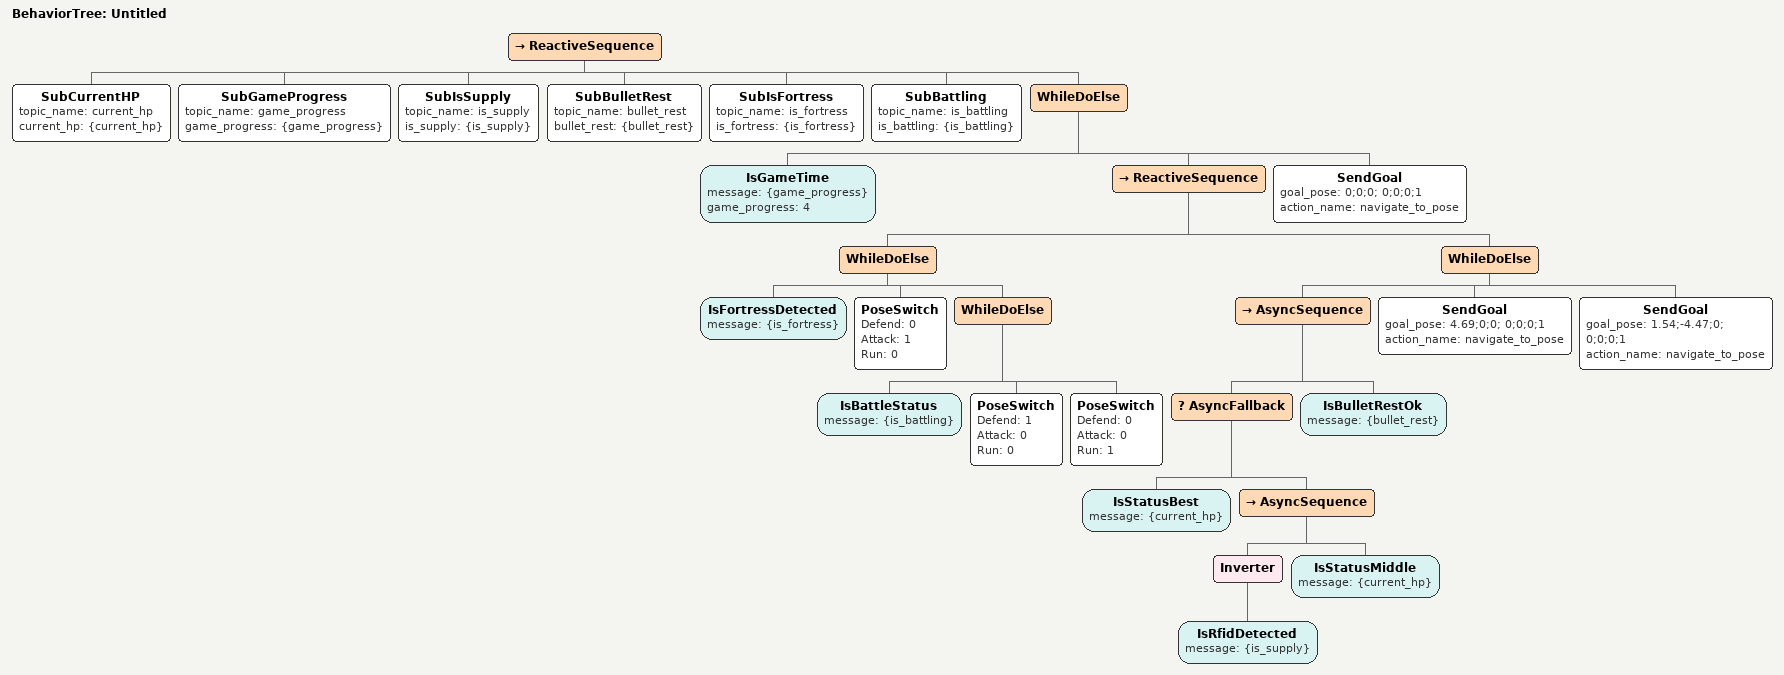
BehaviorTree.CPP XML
<?xml version="1.0" encoding="UTF-8"?>
<root BTCPP_format="4">
  <BehaviorTree ID="Untitled">
    <ReactiveSequence>
      <SubCurrentHP topic_name="current_hp"
                      current_hp="{current_hp}"/>
      <SubGameProgress topic_name="game_progress"
                     game_progress="{game_progress}"/>
      <SubIsSupply topic_name="is_supply"
                     is_supply="{is_supply}"/>
      <SubBulletRest topic_name="bullet_rest"
                      bullet_rest="{bullet_rest}"/>
      <SubIsFortress topic_name="is_fortress"
                      is_fortress="{is_fortress}"/>
      <SubBattling topic_name="is_battling"
                   is_battling="{is_battling}"/>
      <WhileDoElse>
        <IsGameTime message="{game_progress}"
                    game_progress="4"/>
        <ReactiveSequence>
          <WhileDoElse>
            <IsFortressDetected message="{is_fortress}"/>
            <PoseSwitch Defend="0"
                        Attack="1"
                        Run="0"/>
            <WhileDoElse>
              <IsBattleStatus message="{is_battling}"/>
              <PoseSwitch Defend="1"
                          Attack="0"
                          Run="0"/>
              <PoseSwitch Defend="0"
                          Attack="0"
                          Run="1"/>
            </WhileDoElse>
          </WhileDoElse>
          <WhileDoElse>
            <AsyncSequence>
              <AsyncFallback>
                <IsStatusBest message="{current_hp}"/>
                <AsyncSequence>
                  <Inverter>
                    <IsRfidDetected message="{is_supply}"/>
                  </Inverter>
                  <IsStatusMiddle message="{current_hp}"/>
                </AsyncSequence>
              </AsyncFallback>
              <IsBulletRestOk message="{bullet_rest}"/>
            </AsyncSequence>
            <SendGoal goal_pose="4.69;0;0; 0;0;0;1"
                      action_name="navigate_to_pose"/>
            <SendGoal goal_pose="1.54;-4.47;0; 0;0;0;1"
                      action_name="navigate_to_pose"/>
          </WhileDoElse>
        </ReactiveSequence>
        <SendGoal goal_pose="0;0;0; 0;0;0;1"
                  action_name="navigate_to_pose"/>
      </WhileDoElse>
    </ReactiveSequence>
  </BehaviorTree>

</root>
